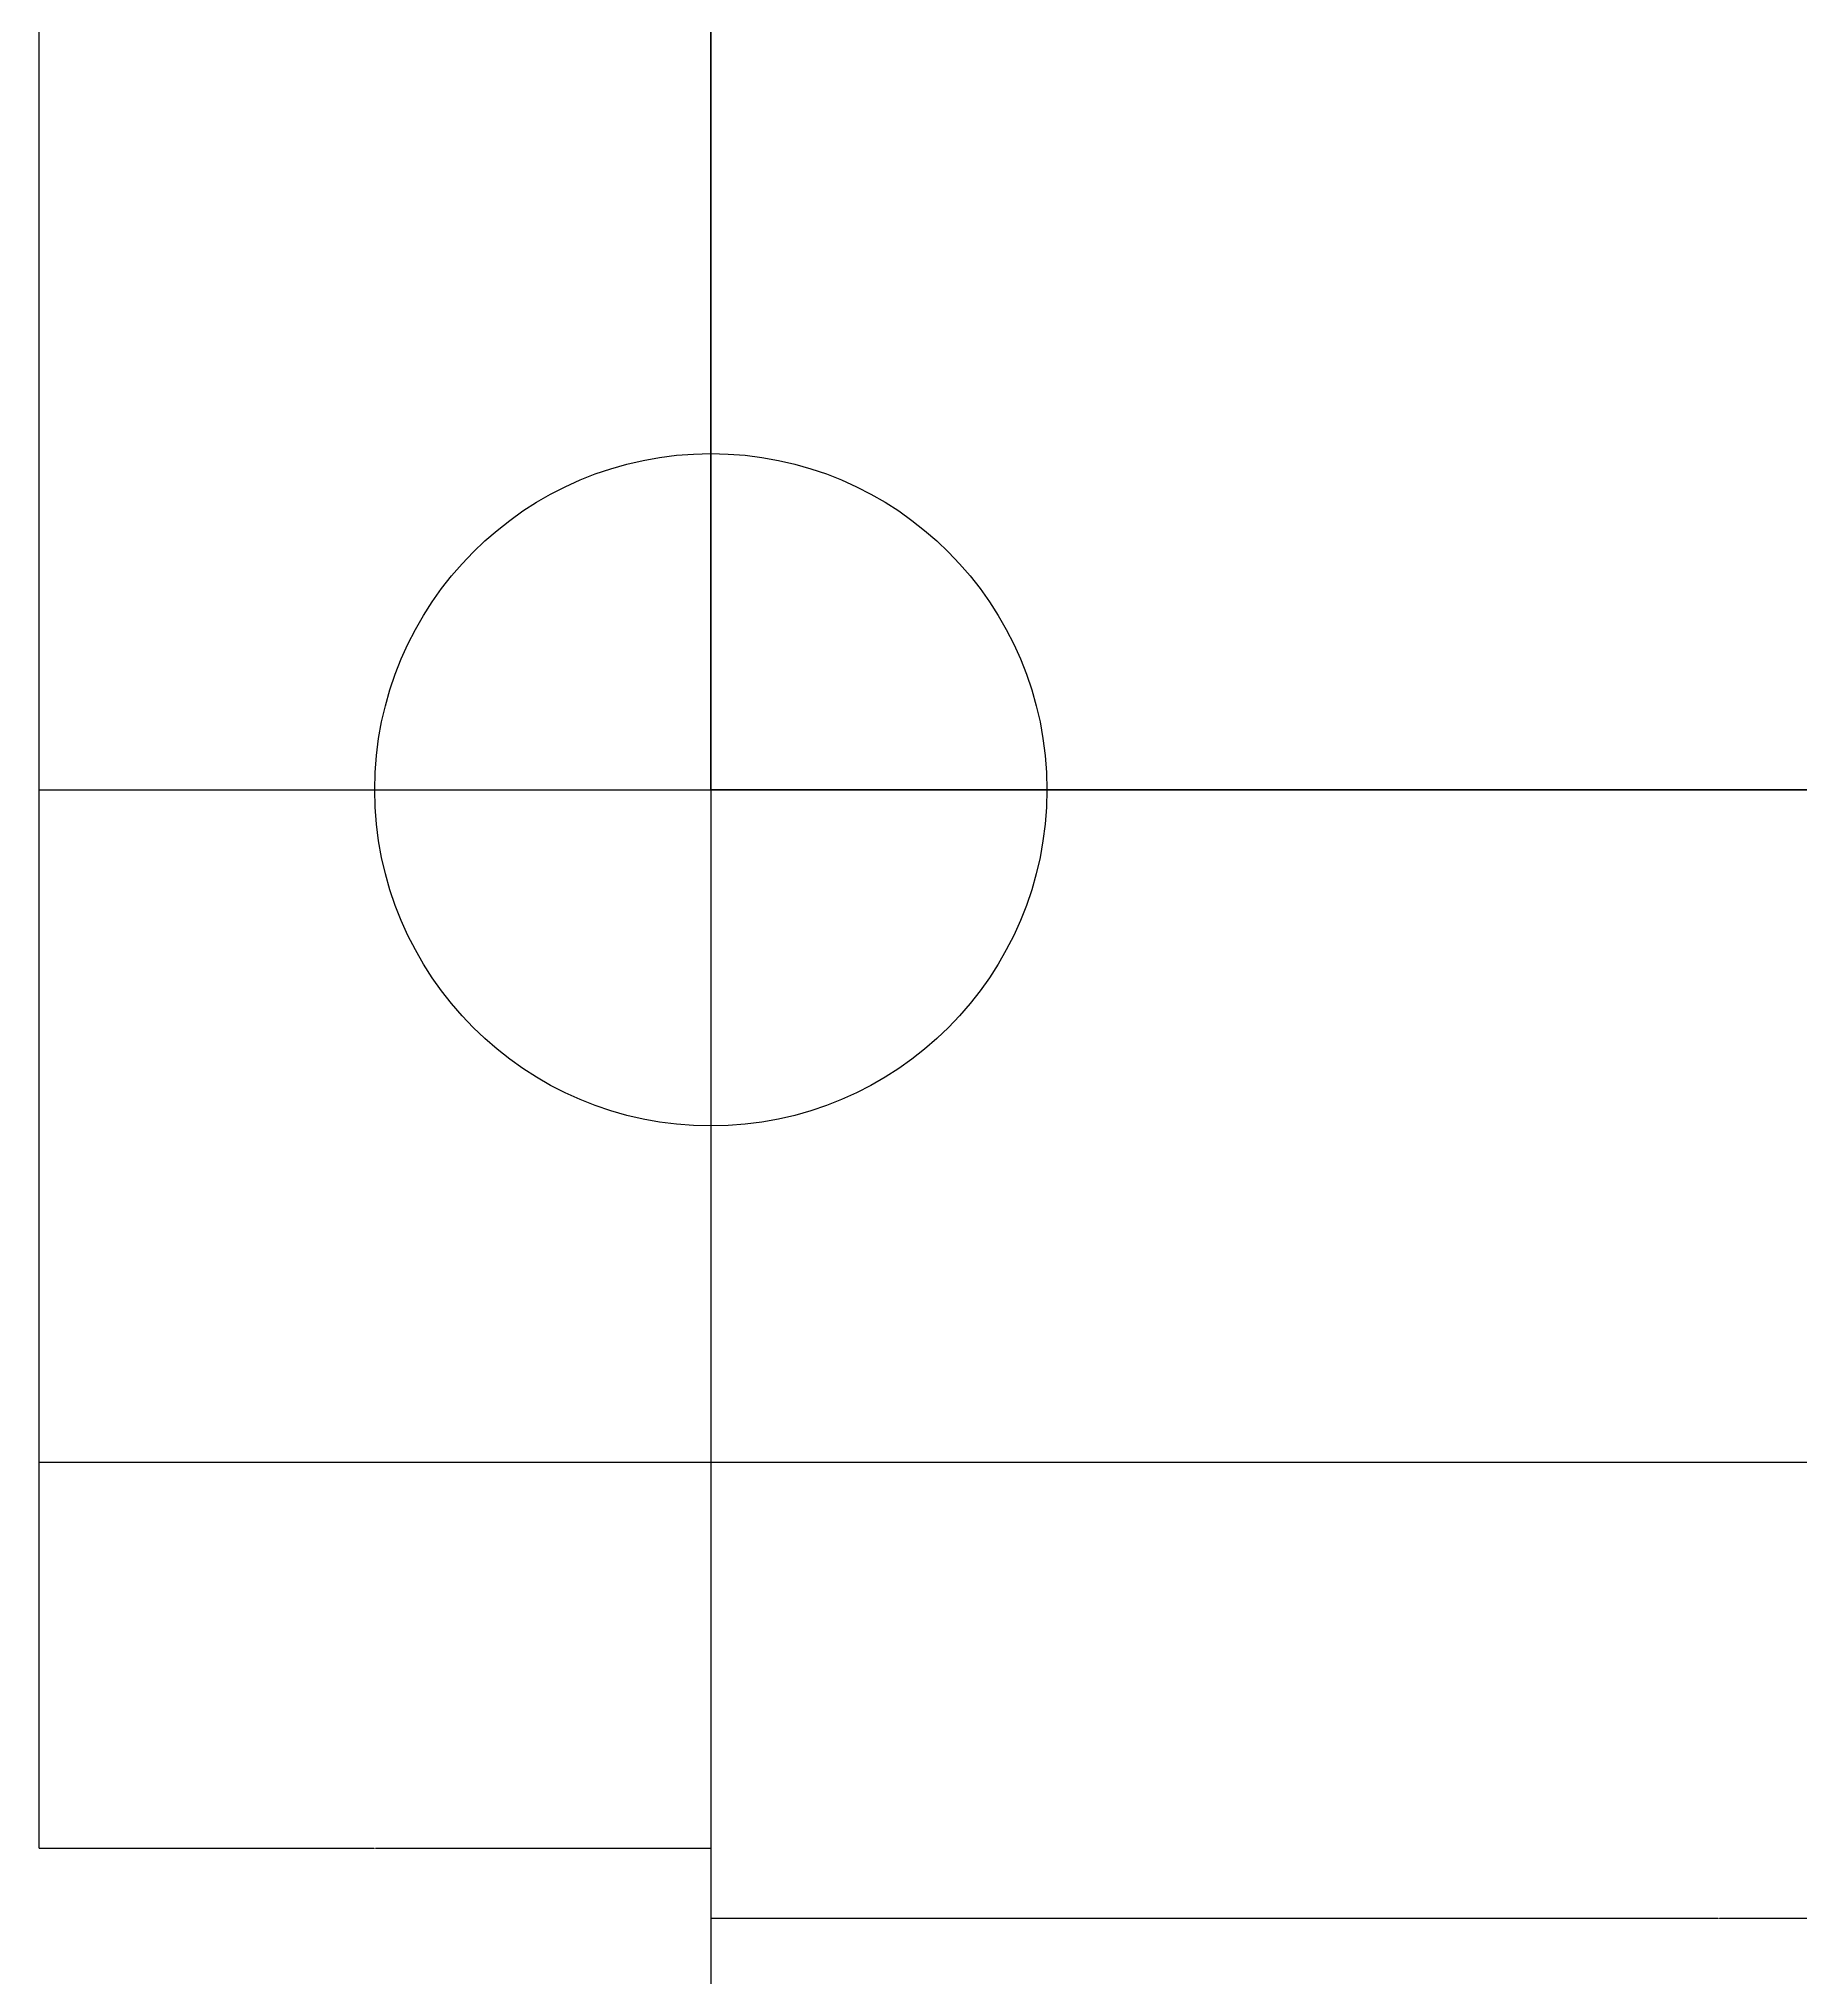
# Model space of a CAD drawing. Header units: metres. Extents: x 5647 to 73999, y 8406 to 50306.
# Drawn here: x 32754 to 34013, y 33563 to 34948 of the extents above; entities that cross this region are included whole.
import ezdxf

# ---------------------------------------------------------------- set-up
doc = ezdxf.new("R2010")
doc.units = ezdxf.units.M
for name, color, linetype in [('AXIS', 9, 'Continuous'), ('CCX', 7, 'Continuous'), ('LI', 7, 'Continuous'), ('LIS', 2, 'Continuous')]:
    doc.layers.add(name, color=color, linetype=linetype)
doc.dimstyles.get("Standard").update_dxf_attribs({"dimtxt": 2.5, "dimasz": 2.5, "dimexe": 1.25, "dimexo": 0.625, "dimtad": 1, "dimcen": 2.5, "dimazin": 3, "dimtfac": 1, "dimtmove": 0, "dimatfit": 3})

# ---------------------------------------------------------------- blocks, each defined once
blk = doc.blocks.new('_CLOSEDFILLED')
at = {"color": 0, "linetype": 'BYBLOCK'}
blk.add_solid([(-1, 0.2), (0, 0), (-1, -0.2)], dxfattribs=at)
blk = doc.blocks.new('*D84')
for p, q in [((33234.51, 33931.05), (33234.51, 33605.2)), ((34675.26, 33931.05), (34675.26, 33605.2)), ((33234.76, 33605.2), (33954.385, 33605.2)), ((33955.385, 33605.2), (34675.01, 33605.2))]:
    blk.add_line(p, q)
at = {"layer": 'Defpoints'}
for p in [(33234.51, 33931.05), (34675.26, 33931.05), (33234.51, 33605.2)]:
    blk.add_point(p, dxfattribs=at)
at = {"layer": 'CCX', "xscale": 0.25, "yscale": 0.25, "rotation": 180}
blk.add_blockref('_CLOSEDFILLED', (33234.51, 33605.2), dxfattribs=at)
at = {"layer": 'CCX', "xscale": 0.25, "yscale": 0.25}
blk.add_blockref('_CLOSEDFILLED', (34675.26, 33605.2), dxfattribs=at)
at = {"layer": 'CCX', "insert": (33954.885, 33605.2), "char_height": 1, "attachment_point": 5}
blk.add_mtext('e', dxfattribs=at)
blk = doc.blocks.new('*D96')
for p, q in [((32754.26, 33931.05), (32754.26, 33655.2)), ((33234.51, 33931.05), (33234.51, 33655.2)), ((32754.51, 33655.2), (32993.885, 33655.2)), ((32994.885, 33655.2), (33234.26, 33655.2))]:
    blk.add_line(p, q)
at = {"layer": 'Defpoints'}
for p in [(32754.26, 33931.05), (33234.51, 33931.05), (32754.26, 33655.2)]:
    blk.add_point(p, dxfattribs=at)
at = {"layer": 'CCX', "xscale": 0.25, "yscale": 0.25, "rotation": 180}
blk.add_blockref('_CLOSEDFILLED', (32754.26, 33655.2), dxfattribs=at)
at = {"layer": 'CCX', "xscale": 0.25, "yscale": 0.25}
blk.add_blockref('_CLOSEDFILLED', (33234.51, 33655.2), dxfattribs=at)
at = {"layer": 'CCX', "insert": (32994.385, 33655.2), "char_height": 1, "attachment_point": 5}
blk.add_mtext('c', dxfattribs=at)

msp = doc.modelspace()

# ---------------------------------------------------------------- linework, layer by layer
at = {"layer": 'AXIS'}
for p, q in [((33234.51, 36332.29), (33234.51, 33201.35)), ((32754.26, 34411.3), (36596.25, 34411.3))]:
    msp.add_line(p, q, dxfattribs=at)
at = {"layer": 'LI'}
msp.add_circle((33234.51, 34411.3), 240.12, dxfattribs=at)
at = {"layer": 'LIS'}
for p, q in [((32754.26, 36332.29), (32754.26, 33931.05)), ((33234.51, 34411.3), (33234.51, 35852.04)), ((36116.01, 34411.3), (33234.51, 34411.3)), ((32754.26, 33931.05), (36596.25, 33931.05))]:
    msp.add_line(p, q, dxfattribs=at)

# ---------------------------------------------------------------- dimensions: what is measured, and where the dimension line sits
at = {"layer": 'CCX'}
for base, p1, p2, text, picture, middle in [((32754.26, 33655.2), (32754.26, 33931.05), (33234.51, 33931.05), 'c', '*D96', (32994.385, 33655.2)), ((33234.51, 33605.2), (33234.51, 33931.05), (34675.26, 33931.05), 'e', '*D84', (33954.885, 33605.2))]:
    dim = msp.add_linear_dim(base=base, p1=p1, p2=p2, text=text, dimstyle='Standard', dxfattribs=at)
    dim.commit()
    dim.dimension.update_dxf_attribs({"geometry": picture, "text_midpoint": middle})

doc.saveas('drawing.dxf')
